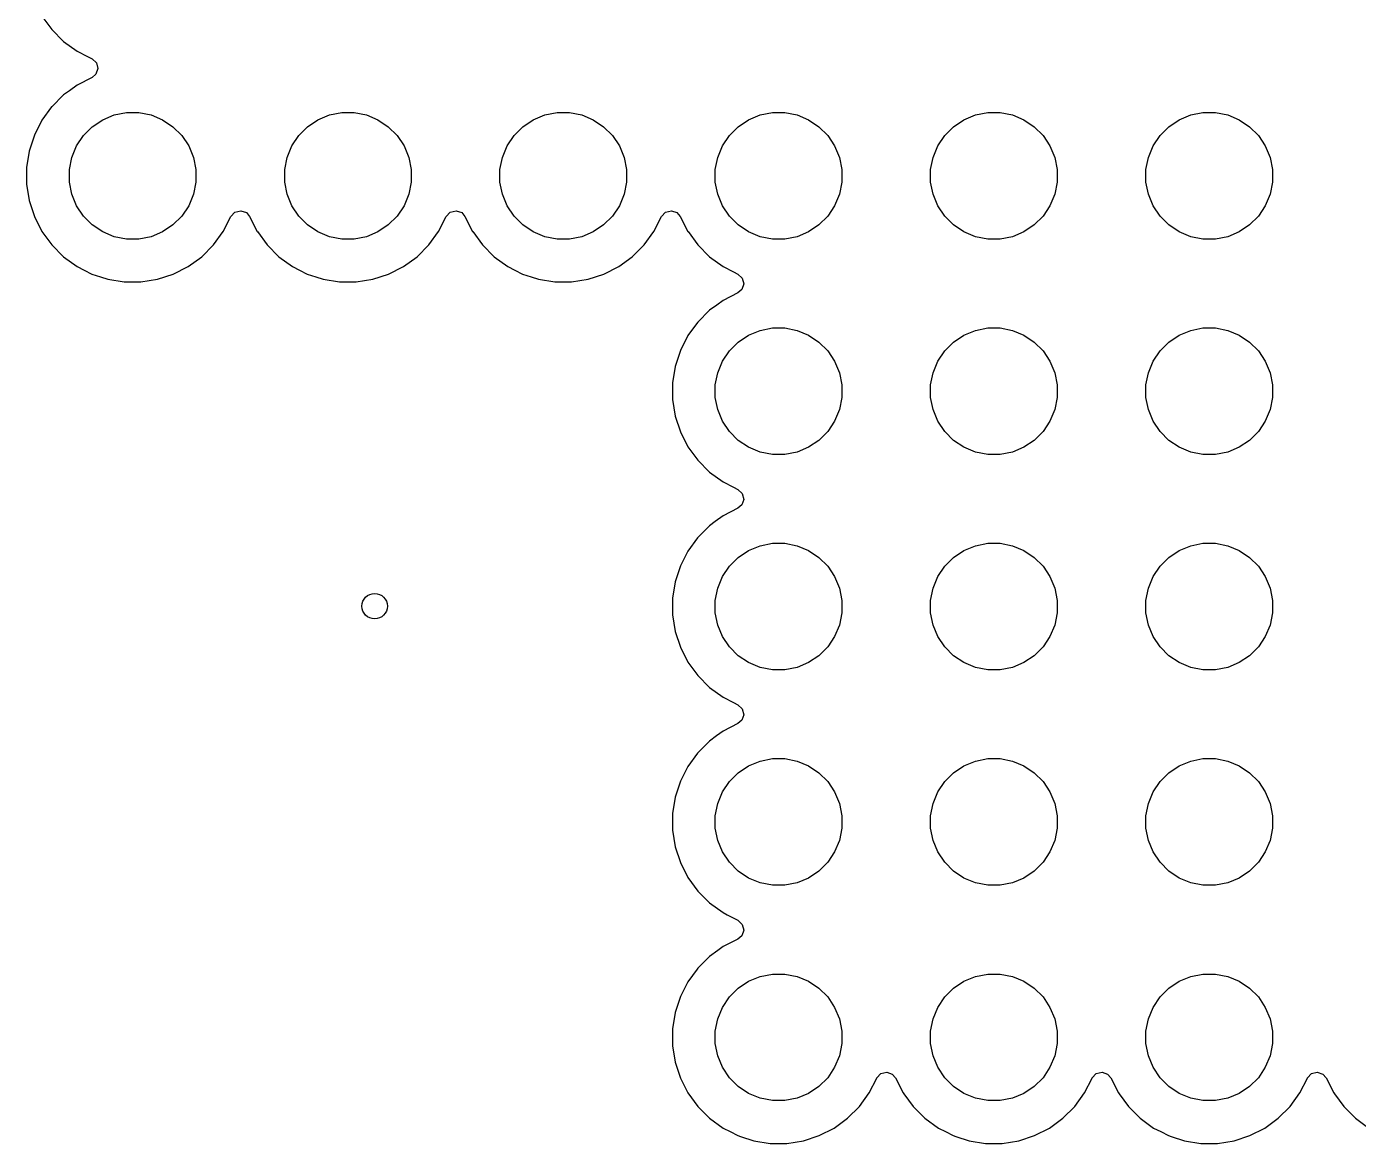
# Model space of a CAD drawing. Header units: millimetres. Extents: x 69 to 174, y -162 to -92.
# Drawn here: x 108.55 to 124.26, y -119.73 to -106.56 of the extents above; entities that cross this region are included whole.
import ezdxf

# ---------------------------------------------------------------- set-up
doc = ezdxf.new("R2010")
doc.units = ezdxf.units.MM
doc.layers.add('Back', color=153, linetype='CONTINUOUS', true_color=0x4d7fc4)

msp = doc.modelspace()

# ---------------------------------------------------------------- linework, layer by layer
at = {"layer": 'Back', "linetype": 'CONTINUOUS'}
for p, q in [((108.732476, -106.431314), (108.848172, -106.590555)), ((108.848172, -106.590555), (108.987354, -106.729737)), ((108.987354, -106.729737), (109.146595, -106.845433)), ((109.146595, -106.845433), (109.269992, -106.908306)), ((109.269992, -106.908306), (109.323213, -106.935424)), ((109.323213, -106.935424), (109.374009, -106.983398)), ((109.374009, -106.983398), (109.390804, -107.051219)), ((109.368267, -107.117354), (109.323213, -107.156394)), ((109.390804, -107.051219), (109.368267, -107.117354)), ((109.146594, -107.246385), (109.055741, -107.312394)), ((109.323213, -107.156394), (109.146594, -107.246385)), ((108.987351, -107.362083), (108.848174, -107.50126)), ((108.987352, -107.362083), (108.987351, -107.362083)), ((108.987354, -107.362081), (108.987352, -107.362083)), ((109.055741, -107.312394), (108.987354, -107.362081)), ((108.846653, -107.503354), (108.732476, -107.660503)), ((108.848172, -107.501263), (108.846653, -107.503354)), ((108.848174, -107.501261), (108.848172, -107.501263)), ((108.848174, -107.50126), (108.848174, -107.501261)), ((109.448452, -107.654468), (109.584286, -107.598204)), ((109.584286, -107.598204), (109.728487, -107.56952)), ((109.728487, -107.56952), (109.875513, -107.56952)), ((109.875513, -107.56952), (110.019714, -107.598204)), ((110.019714, -107.598204), (110.155548, -107.654468)), ((111.988452, -107.654468), (112.124286, -107.598204)), ((112.124286, -107.598204), (112.268487, -107.56952)), ((112.268487, -107.56952), (112.415513, -107.56952)), ((112.415513, -107.56952), (112.559714, -107.598204)), ((112.559714, -107.598204), (112.695548, -107.654468)), ((114.528452, -107.654468), (114.664286, -107.598204)), ((114.664286, -107.598204), (114.808487, -107.56952)), ((114.808487, -107.56952), (114.955513, -107.56952)), ((114.955513, -107.56952), (115.099714, -107.598204)), ((115.099714, -107.598204), (115.235548, -107.654468)), ((117.068452, -107.654468), (117.204286, -107.598204)), ((117.204286, -107.598204), (117.348487, -107.56952)), ((117.348487, -107.56952), (117.495513, -107.56952)), ((117.495513, -107.56952), (117.639714, -107.598204)), ((117.639714, -107.598204), (117.775548, -107.654468)), ((119.608452, -107.654468), (119.744286, -107.598204)), ((119.744286, -107.598204), (119.888487, -107.56952)), ((119.888487, -107.56952), (120.035513, -107.56952)), ((120.035513, -107.56952), (120.179714, -107.598204)), ((120.179714, -107.598204), (120.315548, -107.654468)), ((122.148452, -107.654468), (122.284286, -107.598204)), ((122.284286, -107.598204), (122.428487, -107.56952)), ((122.428487, -107.56952), (122.575513, -107.56952)), ((122.575513, -107.56952), (122.719714, -107.598204)), ((122.719714, -107.598204), (122.855548, -107.654468)), ((108.732476, -107.660503), (108.643117, -107.835879)), ((109.222242, -107.840114), (109.326205, -107.736151)), ((109.326205, -107.736151), (109.448452, -107.654468)), ((110.155548, -107.654468), (110.277795, -107.736151)), ((110.277795, -107.736151), (110.381758, -107.840114)), ((111.762242, -107.840114), (111.866205, -107.736151)), ((111.866205, -107.736151), (111.988452, -107.654468)), ((112.695548, -107.654468), (112.817795, -107.736151)), ((112.817795, -107.736151), (112.921758, -107.840114)), ((114.302242, -107.840114), (114.406205, -107.736151)), ((114.406205, -107.736151), (114.528452, -107.654468)), ((115.235548, -107.654468), (115.357795, -107.736151)), ((115.357795, -107.736151), (115.461758, -107.840114)), ((116.842242, -107.840114), (116.946205, -107.736151)), ((116.946205, -107.736151), (117.068452, -107.654468)), ((117.775548, -107.654468), (117.897795, -107.736151)), ((117.897795, -107.736151), (118.001758, -107.840114)), ((119.382242, -107.840114), (119.486205, -107.736151)), ((119.486205, -107.736151), (119.608452, -107.654468)), ((120.315548, -107.654468), (120.437795, -107.736151)), ((120.437795, -107.736151), (120.541758, -107.840114)), ((121.922242, -107.840114), (122.026205, -107.736151)), ((122.026205, -107.736151), (122.148452, -107.654468)), ((122.855548, -107.654468), (122.977795, -107.736151)), ((122.977795, -107.736151), (123.081758, -107.840114)), ((108.643117, -107.835879), (108.58229, -108.023082)), ((109.140559, -107.962361), (109.222242, -107.840114)), ((110.381758, -107.840114), (110.463441, -107.962361)), ((111.680559, -107.962361), (111.762242, -107.840114)), ((112.921758, -107.840114), (113.003441, -107.962361)), ((114.220559, -107.962361), (114.302242, -107.840114)), ((115.461758, -107.840114), (115.543441, -107.962361)), ((116.760559, -107.962361), (116.842242, -107.840114)), ((118.001758, -107.840114), (118.083441, -107.962361)), ((119.300559, -107.962361), (119.382242, -107.840114)), ((120.541758, -107.840114), (120.623441, -107.962361)), ((121.840559, -107.962361), (121.922242, -107.840114)), ((123.081758, -107.840114), (123.163441, -107.962361)), ((108.58229, -108.023082), (108.5515, -108.217486)), ((109.084295, -108.098195), (109.140559, -107.962361)), ((110.463441, -107.962361), (110.519705, -108.098195)), ((111.624295, -108.098195), (111.680559, -107.962361)), ((113.003441, -107.962361), (113.059705, -108.098195)), ((114.164295, -108.098195), (114.220559, -107.962361)), ((115.543441, -107.962361), (115.599705, -108.098195)), ((116.704295, -108.098195), (116.760559, -107.962361)), ((118.083441, -107.962361), (118.139705, -108.098195)), ((119.244295, -108.098195), (119.300559, -107.962361)), ((120.623441, -107.962361), (120.679705, -108.098195)), ((121.784295, -108.098195), (121.840559, -107.962361)), ((123.163441, -107.962361), (123.219705, -108.098195)), ((108.5515, -108.217486), (108.5515, -108.414331)), ((109.055611, -108.242396), (109.084295, -108.098195)), ((110.519705, -108.098195), (110.548389, -108.242396)), ((111.595611, -108.242396), (111.624295, -108.098195)), ((113.059705, -108.098195), (113.088389, -108.242396)), ((114.135611, -108.242396), (114.164295, -108.098195)), ((115.599705, -108.098195), (115.628389, -108.242396)), ((116.675611, -108.242396), (116.704295, -108.098195)), ((118.139705, -108.098195), (118.168389, -108.242396)), ((119.215611, -108.242396), (119.244295, -108.098195)), ((120.679705, -108.098195), (120.708389, -108.242396)), ((121.755611, -108.242396), (121.784295, -108.098195)), ((123.219705, -108.098195), (123.248389, -108.242396)), ((109.055611, -108.389422), (109.055611, -108.242396)), ((109.084295, -108.533623), (109.055611, -108.389422)), ((110.548389, -108.389422), (110.519705, -108.533623)), ((110.548389, -108.242396), (110.548389, -108.389422)), ((111.595611, -108.389422), (111.595611, -108.242396)), ((111.624295, -108.533623), (111.595611, -108.389422)), ((113.088389, -108.389422), (113.059705, -108.533623)), ((113.088389, -108.242396), (113.088389, -108.389422)), ((114.135611, -108.389422), (114.135611, -108.242396)), ((114.164295, -108.533623), (114.135611, -108.389422)), ((115.628389, -108.389422), (115.599705, -108.533623)), ((115.628389, -108.242396), (115.628389, -108.389422)), ((116.675611, -108.389422), (116.675611, -108.242396)), ((116.704295, -108.533623), (116.675611, -108.389422)), ((118.168389, -108.389422), (118.139705, -108.533623)), ((118.168389, -108.242396), (118.168389, -108.389422)), ((119.215611, -108.389422), (119.215611, -108.242396)), ((119.244295, -108.533623), (119.215611, -108.389422)), ((120.708389, -108.389422), (120.679705, -108.533623)), ((120.708389, -108.242396), (120.708389, -108.389422)), ((121.755611, -108.389422), (121.755611, -108.242396)), ((121.784295, -108.533623), (121.755611, -108.389422)), ((123.248389, -108.389422), (123.219705, -108.533623)), ((123.248389, -108.242396), (123.248389, -108.389422)), ((108.5515, -108.414331), (108.58229, -108.608735)), ((109.140559, -108.669457), (109.084295, -108.533623)), ((110.519705, -108.533623), (110.463441, -108.669457)), ((111.680559, -108.669457), (111.624295, -108.533623)), ((113.059705, -108.533623), (113.003441, -108.669457)), ((114.220559, -108.669457), (114.164295, -108.533623)), ((115.599705, -108.533623), (115.543441, -108.669457)), ((116.760559, -108.669457), (116.704295, -108.533623)), ((118.139705, -108.533623), (118.083441, -108.669457)), ((119.300559, -108.669457), (119.244295, -108.533623)), ((120.679705, -108.533623), (120.623441, -108.669457)), ((121.840559, -108.669457), (121.784295, -108.533623)), ((123.219705, -108.533623), (123.163441, -108.669457)), ((108.58229, -108.608735), (108.643117, -108.795938)), ((109.222242, -108.791704), (109.140559, -108.669457)), ((110.463441, -108.669457), (110.381758, -108.791704)), ((111.762242, -108.791704), (111.680559, -108.669457)), ((113.003441, -108.669457), (112.921758, -108.791704)), ((114.302242, -108.791704), (114.220559, -108.669457)), ((115.543441, -108.669457), (115.461758, -108.791704)), ((116.842242, -108.791704), (116.760559, -108.669457)), ((118.083441, -108.669457), (118.001758, -108.791704)), ((119.382242, -108.791704), (119.300559, -108.669457)), ((120.623441, -108.669457), (120.541758, -108.791704)), ((121.922242, -108.791704), (121.840559, -108.669457)), ((123.163441, -108.669457), (123.081758, -108.791704)), ((108.643117, -108.795938), (108.732475, -108.971312)), ((109.326205, -108.895667), (109.222242, -108.791704)), ((110.381758, -108.791704), (110.277795, -108.895667)), ((110.871524, -108.971314), (110.960884, -108.795934)), ((110.960884, -108.795934), (110.961515, -108.794696)), ((110.961515, -108.794696), (111.009489, -108.743899)), ((111.009489, -108.743899), (111.07731, -108.727104)), ((111.07731, -108.727104), (111.143445, -108.749641)), ((111.143445, -108.749641), (111.182485, -108.794696)), ((111.182485, -108.794696), (111.272474, -108.971312)), ((111.866205, -108.895667), (111.762242, -108.791704)), ((112.921758, -108.791704), (112.817795, -108.895667)), ((113.411524, -108.971314), (113.500884, -108.795934)), ((113.500884, -108.795934), (113.501515, -108.794696)), ((113.501515, -108.794696), (113.549489, -108.743899)), ((113.549489, -108.743899), (113.61731, -108.727104)), ((113.61731, -108.727104), (113.683445, -108.749641)), ((113.683445, -108.749641), (113.722485, -108.794696)), ((113.722485, -108.794696), (113.812474, -108.971312)), ((114.406205, -108.895667), (114.302242, -108.791704)), ((115.461758, -108.791704), (115.357795, -108.895667)), ((115.951524, -108.971314), (116.040884, -108.795934)), ((116.040884, -108.795934), (116.041515, -108.794696)), ((116.041515, -108.794696), (116.089489, -108.743899)), ((116.089489, -108.743899), (116.15731, -108.727104)), ((116.15731, -108.727104), (116.223445, -108.749641)), ((116.223445, -108.749641), (116.262485, -108.794696)), ((116.262485, -108.794696), (116.352474, -108.971312)), ((116.946205, -108.895667), (116.842242, -108.791704)), ((118.001758, -108.791704), (117.897795, -108.895667)), ((119.486205, -108.895667), (119.382242, -108.791704)), ((120.541758, -108.791704), (120.437795, -108.895667)), ((122.026205, -108.895667), (121.922242, -108.791704)), ((123.081758, -108.791704), (122.977795, -108.895667)), ((108.732475, -108.971312), (108.732476, -108.971314)), ((108.732476, -108.971314), (108.848172, -109.130555)), ((109.448452, -108.97735), (109.326205, -108.895667)), ((109.584286, -109.033614), (109.448452, -108.97735)), ((110.155548, -108.97735), (110.019714, -109.033614)), ((110.277795, -108.895667), (110.155548, -108.97735)), ((110.755828, -109.130555), (110.871524, -108.971314)), ((111.272474, -108.971312), (111.273995, -108.973405)), ((111.273995, -108.973405), (111.388172, -109.130555)), ((111.988452, -108.97735), (111.866205, -108.895667)), ((112.124286, -109.033614), (111.988452, -108.97735)), ((112.695548, -108.97735), (112.559714, -109.033614)), ((112.817795, -108.895667), (112.695548, -108.97735)), ((113.295828, -109.130555), (113.411524, -108.971314)), ((113.812474, -108.971312), (113.813995, -108.973405)), ((113.813995, -108.973405), (113.928172, -109.130555)), ((114.528452, -108.97735), (114.406205, -108.895667)), ((114.664286, -109.033614), (114.528452, -108.97735)), ((115.235548, -108.97735), (115.099714, -109.033614)), ((115.357795, -108.895667), (115.235548, -108.97735)), ((115.835828, -109.130555), (115.951524, -108.971314)), ((116.352474, -108.971312), (116.353995, -108.973405)), ((116.353995, -108.973405), (116.468172, -109.130555)), ((117.068452, -108.97735), (116.946205, -108.895667)), ((117.204286, -109.033614), (117.068452, -108.97735)), ((117.775548, -108.97735), (117.639714, -109.033614)), ((117.897795, -108.895667), (117.775548, -108.97735)), ((119.608452, -108.97735), (119.486205, -108.895667)), ((119.744286, -109.033614), (119.608452, -108.97735)), ((120.315548, -108.97735), (120.179714, -109.033614)), ((120.437795, -108.895667), (120.315548, -108.97735)), ((122.148452, -108.97735), (122.026205, -108.895667)), ((122.284286, -109.033614), (122.148452, -108.97735)), ((122.855548, -108.97735), (122.719714, -109.033614)), ((122.977795, -108.895667), (122.855548, -108.97735)), ((108.848172, -109.130555), (108.987354, -109.269737)), ((109.728487, -109.062298), (109.584286, -109.033614)), ((109.875513, -109.062298), (109.728487, -109.062298)), ((110.019714, -109.033614), (109.875513, -109.062298)), ((110.616646, -109.269737), (110.755828, -109.130555)), ((111.388172, -109.130555), (111.527354, -109.269737)), ((112.268487, -109.062298), (112.124286, -109.033614)), ((112.415513, -109.062298), (112.268487, -109.062298)), ((112.559714, -109.033614), (112.415513, -109.062298)), ((113.156646, -109.269737), (113.295828, -109.130555)), ((113.928172, -109.130555), (114.067354, -109.269737)), ((114.808487, -109.062298), (114.664286, -109.033614)), ((114.955513, -109.062298), (114.808487, -109.062298)), ((115.099714, -109.033614), (114.955513, -109.062298)), ((115.696646, -109.269737), (115.835828, -109.130555)), ((116.468172, -109.130555), (116.607354, -109.269737)), ((117.348487, -109.062298), (117.204286, -109.033614)), ((117.495513, -109.062298), (117.348487, -109.062298)), ((117.639714, -109.033614), (117.495513, -109.062298)), ((119.888487, -109.062298), (119.744286, -109.033614)), ((120.035513, -109.062298), (119.888487, -109.062298)), ((120.179714, -109.033614), (120.035513, -109.062298)), ((122.428487, -109.062298), (122.284286, -109.033614)), ((122.575513, -109.062298), (122.428487, -109.062298)), ((122.719714, -109.033614), (122.575513, -109.062298)), ((108.987354, -109.269737), (109.146595, -109.385433)), ((110.457405, -109.385433), (110.616646, -109.269737)), ((111.527354, -109.269737), (111.686595, -109.385433)), ((112.997405, -109.385433), (113.156646, -109.269737)), ((114.067354, -109.269737), (114.226595, -109.385433)), ((115.537405, -109.385433), (115.696646, -109.269737)), ((116.607354, -109.269737), (116.766595, -109.385433)), ((109.146595, -109.385433), (109.229455, -109.427652)), ((109.229455, -109.427652), (109.32197, -109.474791)), ((109.32197, -109.474791), (109.321972, -109.474791)), ((109.321972, -109.474791), (109.321975, -109.474793)), ((109.321975, -109.474793), (109.422317, -109.507396)), ((110.094826, -109.535618), (110.282025, -109.474793)), ((110.282025, -109.474793), (110.457405, -109.385433)), ((111.686595, -109.385433), (111.769455, -109.427652)), ((111.769455, -109.427652), (111.86197, -109.474791)), ((111.86197, -109.474791), (111.861972, -109.474791)), ((111.861972, -109.474791), (111.861975, -109.474793)), ((111.861975, -109.474793), (111.962317, -109.507396)), ((112.634826, -109.535618), (112.822025, -109.474793)), ((112.822025, -109.474793), (112.997405, -109.385433)), ((114.226595, -109.385433), (114.309455, -109.427652)), ((114.309455, -109.427652), (114.40197, -109.474791)), ((114.40197, -109.474791), (114.401972, -109.474791)), ((114.401972, -109.474791), (114.401975, -109.474793)), ((114.401975, -109.474793), (114.502317, -109.507396)), ((115.174826, -109.535618), (115.362025, -109.474793)), ((115.362025, -109.474793), (115.537405, -109.385433)), ((116.766595, -109.385433), (116.889992, -109.448306)), ((116.889992, -109.448306), (116.943213, -109.475424)), ((116.943213, -109.475424), (116.994009, -109.523398)), ((109.422317, -109.507396), (109.509173, -109.535618)), ((109.509173, -109.535618), (109.703578, -109.566409)), ((109.703578, -109.566409), (109.703583, -109.566409)), ((109.703583, -109.566409), (109.900422, -109.566409)), ((109.900422, -109.566409), (110.094826, -109.535618)), ((111.962317, -109.507396), (112.049173, -109.535618)), ((112.049173, -109.535618), (112.243578, -109.566409)), ((112.243578, -109.566409), (112.243583, -109.566409)), ((112.243583, -109.566409), (112.440422, -109.566409)), ((112.440422, -109.566409), (112.634826, -109.535618)), ((114.502317, -109.507396), (114.589173, -109.535618)), ((114.589173, -109.535618), (114.783578, -109.566409)), ((114.783578, -109.566409), (114.783583, -109.566409)), ((114.783583, -109.566409), (114.980422, -109.566409)), ((114.980422, -109.566409), (115.174826, -109.535618)), ((117.010804, -109.591219), (116.988267, -109.657354)), ((116.994009, -109.523398), (117.010804, -109.591219)), ((116.766594, -109.786385), (116.692934, -109.839903)), ((116.943213, -109.696394), (116.766594, -109.786385)), ((116.988267, -109.657354), (116.943213, -109.696394)), ((116.607351, -109.902083), (116.468174, -110.04126)), ((116.607352, -109.902083), (116.607351, -109.902083)), ((116.607354, -109.902081), (116.607352, -109.902083)), ((116.692934, -109.839903), (116.607354, -109.902081)), ((116.453874, -110.060943), (116.352476, -110.200503)), ((116.468172, -110.041263), (116.453874, -110.060943)), ((116.468174, -110.041261), (116.468172, -110.041263)), ((116.468174, -110.04126), (116.468174, -110.041261)), ((117.204286, -110.138204), (117.348487, -110.10952)), ((117.348487, -110.10952), (117.495513, -110.10952)), ((117.495513, -110.10952), (117.639714, -110.138204)), ((119.744286, -110.138204), (119.888487, -110.10952)), ((119.888487, -110.10952), (120.035513, -110.10952)), ((120.035513, -110.10952), (120.179714, -110.138204)), ((122.284286, -110.138204), (122.428487, -110.10952)), ((122.428487, -110.10952), (122.575513, -110.10952)), ((122.575513, -110.10952), (122.719714, -110.138204)), ((116.352476, -110.200503), (116.263117, -110.375879)), ((116.842242, -110.380114), (116.946205, -110.276151)), ((116.946205, -110.276151), (117.068452, -110.194468)), ((117.068452, -110.194468), (117.204286, -110.138204)), ((117.639714, -110.138204), (117.775548, -110.194468)), ((117.775548, -110.194468), (117.897795, -110.276151)), ((117.897795, -110.276151), (118.001758, -110.380114)), ((119.382242, -110.380114), (119.486205, -110.276151)), ((119.486205, -110.276151), (119.608452, -110.194468)), ((119.608452, -110.194468), (119.744286, -110.138204)), ((120.179714, -110.138204), (120.315548, -110.194468)), ((120.315548, -110.194468), (120.437795, -110.276151)), ((120.437795, -110.276151), (120.541758, -110.380114)), ((121.922242, -110.380114), (122.026205, -110.276151)), ((122.026205, -110.276151), (122.148452, -110.194468)), ((122.148452, -110.194468), (122.284286, -110.138204)), ((122.719714, -110.138204), (122.855548, -110.194468)), ((122.855548, -110.194468), (122.977795, -110.276151)), ((122.977795, -110.276151), (123.081758, -110.380114)), ((116.263117, -110.375879), (116.20229, -110.563082)), ((116.760559, -110.502361), (116.842242, -110.380114)), ((118.001758, -110.380114), (118.083441, -110.502361)), ((119.300559, -110.502361), (119.382242, -110.380114)), ((120.541758, -110.380114), (120.623441, -110.502361)), ((121.840559, -110.502361), (121.922242, -110.380114)), ((123.081758, -110.380114), (123.163441, -110.502361)), ((116.20229, -110.563082), (116.1715, -110.757486)), ((116.704295, -110.638195), (116.760559, -110.502361)), ((118.083441, -110.502361), (118.139705, -110.638195)), ((119.244295, -110.638195), (119.300559, -110.502361)), ((120.623441, -110.502361), (120.679705, -110.638195)), ((121.784295, -110.638195), (121.840559, -110.502361)), ((123.163441, -110.502361), (123.219705, -110.638195)), ((116.675611, -110.782396), (116.704295, -110.638195)), ((118.139705, -110.638195), (118.168389, -110.782396)), ((119.215611, -110.782396), (119.244295, -110.638195)), ((120.679705, -110.638195), (120.708389, -110.782396)), ((121.755611, -110.782396), (121.784295, -110.638195)), ((123.219705, -110.638195), (123.248389, -110.782396)), ((116.1715, -110.757486), (116.1715, -110.954331)), ((116.675611, -110.929422), (116.675611, -110.782396)), ((118.168389, -110.782396), (118.168389, -110.929422)), ((119.215611, -110.929422), (119.215611, -110.782396)), ((120.708389, -110.782396), (120.708389, -110.929422)), ((121.755611, -110.929422), (121.755611, -110.782396)), ((123.248389, -110.782396), (123.248389, -110.929422)), ((116.1715, -110.954331), (116.20229, -111.148735)), ((116.704295, -111.073623), (116.675611, -110.929422)), ((118.168389, -110.929422), (118.139705, -111.073623)), ((119.244295, -111.073623), (119.215611, -110.929422)), ((120.708389, -110.929422), (120.679705, -111.073623)), ((121.784295, -111.073623), (121.755611, -110.929422)), ((123.248389, -110.929422), (123.219705, -111.073623)), ((116.20229, -111.148735), (116.263117, -111.335938)), ((116.760559, -111.209457), (116.704295, -111.073623)), ((116.842242, -111.331704), (116.760559, -111.209457)), ((118.083441, -111.209457), (118.001758, -111.331704)), ((118.139705, -111.073623), (118.083441, -111.209457)), ((119.300559, -111.209457), (119.244295, -111.073623)), ((119.382242, -111.331704), (119.300559, -111.209457)), ((120.623441, -111.209457), (120.541758, -111.331704)), ((120.679705, -111.073623), (120.623441, -111.209457)), ((121.840559, -111.209457), (121.784295, -111.073623)), ((121.922242, -111.331704), (121.840559, -111.209457)), ((123.163441, -111.209457), (123.081758, -111.331704)), ((123.219705, -111.073623), (123.163441, -111.209457)), ((116.263117, -111.335938), (116.352475, -111.511312)), ((116.946205, -111.435667), (116.842242, -111.331704)), ((118.001758, -111.331704), (117.897795, -111.435667)), ((119.486205, -111.435667), (119.382242, -111.331704)), ((120.541758, -111.331704), (120.437795, -111.435667)), ((122.026205, -111.435667), (121.922242, -111.331704)), ((123.081758, -111.331704), (122.977795, -111.435667)), ((116.352475, -111.511312), (116.352476, -111.511314)), ((116.352476, -111.511314), (116.468172, -111.670555)), ((117.068452, -111.51735), (116.946205, -111.435667)), ((117.204286, -111.573614), (117.068452, -111.51735)), ((117.775548, -111.51735), (117.639714, -111.573614)), ((117.897795, -111.435667), (117.775548, -111.51735)), ((119.608452, -111.51735), (119.486205, -111.435667)), ((119.744286, -111.573614), (119.608452, -111.51735)), ((120.315548, -111.51735), (120.179714, -111.573614)), ((120.437795, -111.435667), (120.315548, -111.51735)), ((122.148452, -111.51735), (122.026205, -111.435667)), ((122.284286, -111.573614), (122.148452, -111.51735)), ((122.855548, -111.51735), (122.719714, -111.573614)), ((122.977795, -111.435667), (122.855548, -111.51735)), ((116.468172, -111.670555), (116.607354, -111.809737)), ((117.348487, -111.602298), (117.204286, -111.573614)), ((117.495513, -111.602298), (117.348487, -111.602298)), ((117.639714, -111.573614), (117.495513, -111.602298)), ((119.888487, -111.602298), (119.744286, -111.573614)), ((120.035513, -111.602298), (119.888487, -111.602298)), ((120.179714, -111.573614), (120.035513, -111.602298)), ((122.428487, -111.602298), (122.284286, -111.573614)), ((122.575513, -111.602298), (122.428487, -111.602298)), ((122.719714, -111.573614), (122.575513, -111.602298)), ((116.607354, -111.809737), (116.766595, -111.925433)), ((116.766595, -111.925433), (116.889992, -111.988306)), ((116.889992, -111.988306), (116.943213, -112.015424)), ((116.943213, -112.015424), (116.994009, -112.063398)), ((117.010804, -112.131219), (116.988267, -112.197354)), ((116.994009, -112.063398), (117.010804, -112.131219)), ((116.943213, -112.236394), (116.766594, -112.326385)), ((116.988267, -112.197354), (116.943213, -112.236394)), ((116.607351, -112.442083), (116.468174, -112.58126)), ((116.607352, -112.442083), (116.607351, -112.442083)), ((116.607354, -112.442081), (116.607352, -112.442083)), ((116.675741, -112.392394), (116.607354, -112.442081)), ((116.766594, -112.326385), (116.675741, -112.392394)), ((116.466653, -112.583354), (116.352476, -112.740503)), ((116.468172, -112.581263), (116.466653, -112.583354)), ((116.468174, -112.581261), (116.468172, -112.581263)), ((116.468174, -112.58126), (116.468174, -112.581261)), ((116.352476, -112.740503), (116.263117, -112.915879)), ((116.946205, -112.816151), (117.068452, -112.734468)), ((117.068452, -112.734468), (117.204286, -112.678204)), ((117.204286, -112.678204), (117.348487, -112.64952)), ((117.348487, -112.64952), (117.495513, -112.64952)), ((117.495513, -112.64952), (117.639714, -112.678204)), ((117.639714, -112.678204), (117.775548, -112.734468)), ((117.775548, -112.734468), (117.897795, -112.816151)), ((119.486205, -112.816151), (119.608452, -112.734468)), ((119.608452, -112.734468), (119.744286, -112.678204)), ((119.744286, -112.678204), (119.888487, -112.64952)), ((119.888487, -112.64952), (120.035513, -112.64952)), ((120.035513, -112.64952), (120.179714, -112.678204)), ((120.179714, -112.678204), (120.315548, -112.734468)), ((120.315548, -112.734468), (120.437795, -112.816151)), ((122.026205, -112.816151), (122.148452, -112.734468)), ((122.148452, -112.734468), (122.284286, -112.678204)), ((122.284286, -112.678204), (122.428487, -112.64952)), ((122.428487, -112.64952), (122.575513, -112.64952)), ((122.575513, -112.64952), (122.719714, -112.678204)), ((122.719714, -112.678204), (122.855548, -112.734468)), ((122.855548, -112.734468), (122.977795, -112.816151)), ((116.263117, -112.915879), (116.20229, -113.103082)), ((116.760559, -113.042361), (116.842242, -112.920114)), ((116.842242, -112.920114), (116.946205, -112.816151)), ((117.897795, -112.816151), (118.001758, -112.920114)), ((118.001758, -112.920114), (118.083441, -113.042361)), ((119.300559, -113.042361), (119.382242, -112.920114)), ((119.382242, -112.920114), (119.486205, -112.816151)), ((120.437795, -112.816151), (120.541758, -112.920114)), ((120.541758, -112.920114), (120.623441, -113.042361)), ((121.840559, -113.042361), (121.922242, -112.920114)), ((121.922242, -112.920114), (122.026205, -112.816151)), ((122.977795, -112.816151), (123.081758, -112.920114)), ((123.081758, -112.920114), (123.163441, -113.042361)), ((116.20229, -113.103082), (116.1715, -113.297486)), ((116.704295, -113.178195), (116.760559, -113.042361)), ((118.083441, -113.042361), (118.139705, -113.178195)), ((119.244295, -113.178195), (119.300559, -113.042361)), ((120.623441, -113.042361), (120.679705, -113.178195)), ((121.784295, -113.178195), (121.840559, -113.042361)), ((123.163441, -113.042361), (123.219705, -113.178195)), ((116.675611, -113.322396), (116.704295, -113.178195)), ((118.139705, -113.178195), (118.168389, -113.322396)), ((119.215611, -113.322396), (119.244295, -113.178195)), ((120.679705, -113.178195), (120.708389, -113.322396)), ((121.755611, -113.322396), (121.784295, -113.178195)), ((123.219705, -113.178195), (123.248389, -113.322396)), ((116.1715, -113.297486), (116.1715, -113.494331)), ((116.675611, -113.469422), (116.675611, -113.322396)), ((118.168389, -113.322396), (118.168389, -113.469422)), ((119.215611, -113.469422), (119.215611, -113.322396)), ((120.708389, -113.322396), (120.708389, -113.469422)), ((121.755611, -113.469422), (121.755611, -113.322396)), ((123.248389, -113.322396), (123.248389, -113.469422)), ((116.1715, -113.494331), (116.20229, -113.688735)), ((116.704295, -113.613623), (116.675611, -113.469422)), ((118.168389, -113.469422), (118.139705, -113.613623)), ((119.244295, -113.613623), (119.215611, -113.469422)), ((120.708389, -113.469422), (120.679705, -113.613623)), ((121.784295, -113.613623), (121.755611, -113.469422)), ((123.248389, -113.469422), (123.219705, -113.613623)), ((116.20229, -113.688735), (116.263117, -113.875938)), ((116.760559, -113.749457), (116.704295, -113.613623)), ((118.139705, -113.613623), (118.083441, -113.749457)), ((119.300559, -113.749457), (119.244295, -113.613623)), ((120.679705, -113.613623), (120.623441, -113.749457)), ((121.840559, -113.749457), (121.784295, -113.613623)), ((123.219705, -113.613623), (123.163441, -113.749457)), ((116.263117, -113.875938), (116.352475, -114.051312)), ((116.842242, -113.871704), (116.760559, -113.749457)), ((116.946205, -113.975667), (116.842242, -113.871704)), ((118.001758, -113.871704), (117.897795, -113.975667)), ((118.083441, -113.749457), (118.001758, -113.871704)), ((119.382242, -113.871704), (119.300559, -113.749457)), ((119.486205, -113.975667), (119.382242, -113.871704)), ((120.541758, -113.871704), (120.437795, -113.975667)), ((120.623441, -113.749457), (120.541758, -113.871704)), ((121.922242, -113.871704), (121.840559, -113.749457)), ((122.026205, -113.975667), (121.922242, -113.871704)), ((123.081758, -113.871704), (122.977795, -113.975667)), ((123.163441, -113.749457), (123.081758, -113.871704)), ((116.352475, -114.051312), (116.352476, -114.051314)), ((116.352476, -114.051314), (116.468172, -114.210555)), ((117.068452, -114.05735), (116.946205, -113.975667)), ((117.897795, -113.975667), (117.775548, -114.05735)), ((119.608452, -114.05735), (119.486205, -113.975667)), ((120.437795, -113.975667), (120.315548, -114.05735)), ((122.148452, -114.05735), (122.026205, -113.975667)), ((122.977795, -113.975667), (122.855548, -114.05735)), ((116.468172, -114.210555), (116.607354, -114.349737)), ((117.204286, -114.113614), (117.068452, -114.05735)), ((117.348487, -114.142298), (117.204286, -114.113614)), ((117.495513, -114.142298), (117.348487, -114.142298)), ((117.639714, -114.113614), (117.495513, -114.142298)), ((117.775548, -114.05735), (117.639714, -114.113614)), ((119.744286, -114.113614), (119.608452, -114.05735)), ((119.888487, -114.142298), (119.744286, -114.113614)), ((120.035513, -114.142298), (119.888487, -114.142298)), ((120.179714, -114.113614), (120.035513, -114.142298)), ((120.315548, -114.05735), (120.179714, -114.113614)), ((122.284286, -114.113614), (122.148452, -114.05735)), ((122.428487, -114.142298), (122.284286, -114.113614)), ((122.575513, -114.142298), (122.428487, -114.142298)), ((122.719714, -114.113614), (122.575513, -114.142298)), ((122.855548, -114.05735), (122.719714, -114.113614)), ((116.607354, -114.349737), (116.766595, -114.465433)), ((116.766595, -114.465433), (116.889992, -114.528306)), ((116.889992, -114.528306), (116.943213, -114.555424)), ((116.943213, -114.555424), (116.994009, -114.603398)), ((117.010804, -114.671219), (116.988267, -114.737354)), ((116.994009, -114.603398), (117.010804, -114.671219)), ((116.943213, -114.776394), (116.766594, -114.866385)), ((116.988267, -114.737354), (116.943213, -114.776394)), ((116.607351, -114.982083), (116.468174, -115.12126)), ((116.607352, -114.982083), (116.607351, -114.982083)), ((116.607354, -114.982081), (116.607352, -114.982083)), ((116.690469, -114.921694), (116.607354, -114.982081)), ((116.766594, -114.866385), (116.690469, -114.921694)), ((116.466653, -115.123354), (116.352476, -115.280503)), ((116.468172, -115.121263), (116.466653, -115.123354)), ((116.468174, -115.121261), (116.468172, -115.121263)), ((116.468174, -115.12126), (116.468174, -115.121261)), ((116.352476, -115.280503), (116.263117, -115.455879)), ((116.946205, -115.356151), (117.068452, -115.274468)), ((117.068452, -115.274468), (117.204286, -115.218204)), ((117.204286, -115.218204), (117.348487, -115.18952)), ((117.348487, -115.18952), (117.495513, -115.18952)), ((117.495513, -115.18952), (117.639714, -115.218204)), ((117.639714, -115.218204), (117.775548, -115.274468)), ((117.775548, -115.274468), (117.897795, -115.356151)), ((119.486205, -115.356151), (119.608452, -115.274468)), ((119.608452, -115.274468), (119.744286, -115.218204)), ((119.744286, -115.218204), (119.888487, -115.18952)), ((119.888487, -115.18952), (120.035513, -115.18952)), ((120.035513, -115.18952), (120.179714, -115.218204)), ((120.179714, -115.218204), (120.315548, -115.274468)), ((120.315548, -115.274468), (120.437795, -115.356151)), ((122.026205, -115.356151), (122.148452, -115.274468)), ((122.148452, -115.274468), (122.284286, -115.218204)), ((122.284286, -115.218204), (122.428487, -115.18952)), ((122.428487, -115.18952), (122.575513, -115.18952)), ((122.575513, -115.18952), (122.719714, -115.218204)), ((122.719714, -115.218204), (122.855548, -115.274468)), ((122.855548, -115.274468), (122.977795, -115.356151)), ((116.263117, -115.455879), (116.20229, -115.643082)), ((116.760559, -115.582361), (116.842242, -115.460114)), ((116.842242, -115.460114), (116.946205, -115.356151)), ((117.897795, -115.356151), (118.001758, -115.460114)), ((118.001758, -115.460114), (118.083441, -115.582361)), ((119.300559, -115.582361), (119.382242, -115.460114)), ((119.382242, -115.460114), (119.486205, -115.356151)), ((120.437795, -115.356151), (120.541758, -115.460114)), ((120.541758, -115.460114), (120.623441, -115.582361)), ((121.840559, -115.582361), (121.922242, -115.460114)), ((121.922242, -115.460114), (122.026205, -115.356151)), ((122.977795, -115.356151), (123.081758, -115.460114)), ((123.081758, -115.460114), (123.163441, -115.582361)), ((116.704295, -115.718195), (116.760559, -115.582361)), ((118.083441, -115.582361), (118.139705, -115.718195)), ((119.244295, -115.718195), (119.300559, -115.582361)), ((120.623441, -115.582361), (120.679705, -115.718195)), ((121.784295, -115.718195), (121.840559, -115.582361)), ((123.163441, -115.582361), (123.219705, -115.718195)), ((116.20229, -115.643082), (116.1715, -115.837486)), ((116.675611, -115.862396), (116.704295, -115.718195)), ((118.139705, -115.718195), (118.168389, -115.862396)), ((119.215611, -115.862396), (119.244295, -115.718195)), ((120.679705, -115.718195), (120.708389, -115.862396)), ((121.755611, -115.862396), (121.784295, -115.718195)), ((123.219705, -115.718195), (123.248389, -115.862396)), ((116.1715, -115.837486), (116.1715, -116.034331)), ((116.675611, -116.009422), (116.675611, -115.862396)), ((118.168389, -115.862396), (118.168389, -116.009422)), ((119.215611, -116.009422), (119.215611, -115.862396)), ((120.708389, -115.862396), (120.708389, -116.009422)), ((121.755611, -116.009422), (121.755611, -115.862396)), ((123.248389, -115.862396), (123.248389, -116.009422)), ((116.1715, -116.034331), (116.20229, -116.228735)), ((116.704295, -116.153623), (116.675611, -116.009422)), ((118.168389, -116.009422), (118.139705, -116.153623)), ((119.244295, -116.153623), (119.215611, -116.009422)), ((120.708389, -116.009422), (120.679705, -116.153623)), ((121.784295, -116.153623), (121.755611, -116.009422)), ((123.248389, -116.009422), (123.219705, -116.153623)), ((116.20229, -116.228735), (116.263117, -116.415938)), ((116.760559, -116.289457), (116.704295, -116.153623)), ((118.139705, -116.153623), (118.083441, -116.289457)), ((119.300559, -116.289457), (119.244295, -116.153623)), ((120.679705, -116.153623), (120.623441, -116.289457)), ((121.840559, -116.289457), (121.784295, -116.153623)), ((123.219705, -116.153623), (123.163441, -116.289457)), ((116.842242, -116.411704), (116.760559, -116.289457)), ((118.083441, -116.289457), (118.001758, -116.411704)), ((119.382242, -116.411704), (119.300559, -116.289457)), ((120.623441, -116.289457), (120.541758, -116.411704)), ((121.922242, -116.411704), (121.840559, -116.289457)), ((123.163441, -116.289457), (123.081758, -116.411704)), ((116.263117, -116.415938), (116.352475, -116.591312)), ((116.946205, -116.515667), (116.842242, -116.411704)), ((117.068452, -116.59735), (116.946205, -116.515667)), ((117.897795, -116.515667), (117.775548, -116.59735)), ((118.001758, -116.411704), (117.897795, -116.515667)), ((119.486205, -116.515667), (119.382242, -116.411704)), ((119.608452, -116.59735), (119.486205, -116.515667)), ((120.437795, -116.515667), (120.315548, -116.59735)), ((120.541758, -116.411704), (120.437795, -116.515667)), ((122.026205, -116.515667), (121.922242, -116.411704)), ((122.148452, -116.59735), (122.026205, -116.515667)), ((122.977795, -116.515667), (122.855548, -116.59735)), ((123.081758, -116.411704), (122.977795, -116.515667)), ((116.352475, -116.591312), (116.352476, -116.591314)), ((116.352476, -116.591314), (116.468172, -116.750555)), ((117.204286, -116.653614), (117.068452, -116.59735)), ((117.348487, -116.682298), (117.204286, -116.653614)), ((117.495513, -116.682298), (117.348487, -116.682298)), ((117.639714, -116.653614), (117.495513, -116.682298)), ((117.775548, -116.59735), (117.639714, -116.653614)), ((119.744286, -116.653614), (119.608452, -116.59735)), ((119.888487, -116.682298), (119.744286, -116.653614)), ((120.035513, -116.682298), (119.888487, -116.682298)), ((120.179714, -116.653614), (120.035513, -116.682298)), ((120.315548, -116.59735), (120.179714, -116.653614)), ((122.284286, -116.653614), (122.148452, -116.59735)), ((122.428487, -116.682298), (122.284286, -116.653614)), ((122.575513, -116.682298), (122.428487, -116.682298)), ((122.719714, -116.653614), (122.575513, -116.682298)), ((122.855548, -116.59735), (122.719714, -116.653614)), ((116.468172, -116.750555), (116.607354, -116.889737)), ((116.607354, -116.889737), (116.766595, -117.005433)), ((116.766595, -117.005433), (116.817221, -117.031228)), ((116.817221, -117.031228), (116.943213, -117.095424)), ((116.943213, -117.095424), (116.994009, -117.143398)), ((116.994009, -117.143398), (117.010804, -117.211219)), ((116.943213, -117.316394), (116.766594, -117.406385)), ((116.988267, -117.277354), (116.943213, -117.316394)), ((117.010804, -117.211219), (116.988267, -117.277354)), ((116.70566, -117.450657), (116.607354, -117.522081)), ((116.766594, -117.406385), (116.70566, -117.450657)), ((116.468172, -117.661263), (116.460909, -117.67126)), ((116.468174, -117.661261), (116.468172, -117.661263)), ((116.607351, -117.522083), (116.468174, -117.66126)), ((116.468174, -117.66126), (116.468174, -117.661261)), ((116.607352, -117.522083), (116.607351, -117.522083)), ((116.607354, -117.522081), (116.607352, -117.522083)), ((116.352476, -117.820503), (116.263117, -117.995879)), ((116.460909, -117.67126), (116.352476, -117.820503)), ((116.946205, -117.896151), (117.068452, -117.814468)), ((117.068452, -117.814468), (117.204286, -117.758204)), ((117.204286, -117.758204), (117.348487, -117.72952)), ((117.348487, -117.72952), (117.495513, -117.72952)), ((117.495513, -117.72952), (117.639714, -117.758204)), ((117.639714, -117.758204), (117.775548, -117.814468)), ((117.775548, -117.814468), (117.897795, -117.896151)), ((119.486205, -117.896151), (119.608452, -117.814468)), ((119.608452, -117.814468), (119.744286, -117.758204)), ((119.744286, -117.758204), (119.888487, -117.72952)), ((119.888487, -117.72952), (120.035513, -117.72952)), ((120.035513, -117.72952), (120.179714, -117.758204)), ((120.179714, -117.758204), (120.315548, -117.814468)), ((120.315548, -117.814468), (120.437795, -117.896151)), ((122.026205, -117.896151), (122.148452, -117.814468)), ((122.148452, -117.814468), (122.284286, -117.758204)), ((122.284286, -117.758204), (122.428487, -117.72952)), ((122.428487, -117.72952), (122.575513, -117.72952)), ((122.575513, -117.72952), (122.719714, -117.758204)), ((122.719714, -117.758204), (122.855548, -117.814468)), ((122.855548, -117.814468), (122.977795, -117.896151)), ((116.842242, -118.000114), (116.946205, -117.896151)), ((117.897795, -117.896151), (118.001758, -118.000114)), ((119.382242, -118.000114), (119.486205, -117.896151)), ((120.437795, -117.896151), (120.541758, -118.000114)), ((121.922242, -118.000114), (122.026205, -117.896151)), ((122.977795, -117.896151), (123.081758, -118.000114)), ((116.263117, -117.995879), (116.20229, -118.183082)), ((116.704295, -118.258195), (116.760559, -118.122361)), ((116.760559, -118.122361), (116.842242, -118.000114)), ((118.001758, -118.000114), (118.083441, -118.122361)), ((118.083441, -118.122361), (118.139705, -118.258195)), ((119.244295, -118.258195), (119.300559, -118.122361)), ((119.300559, -118.122361), (119.382242, -118.000114)), ((120.541758, -118.000114), (120.623441, -118.122361)), ((120.623441, -118.122361), (120.679705, -118.258195)), ((121.784295, -118.258195), (121.840559, -118.122361)), ((121.840559, -118.122361), (121.922242, -118.000114)), ((123.081758, -118.000114), (123.163441, -118.122361)), ((123.163441, -118.122361), (123.219705, -118.258195)), ((116.20229, -118.183082), (116.1715, -118.377486)), ((116.675611, -118.402396), (116.704295, -118.258195)), ((118.139705, -118.258195), (118.168389, -118.402396)), ((119.215611, -118.402396), (119.244295, -118.258195)), ((120.679705, -118.258195), (120.708389, -118.402396)), ((121.755611, -118.402396), (121.784295, -118.258195)), ((123.219705, -118.258195), (123.248389, -118.402396)), ((116.1715, -118.377486), (116.1715, -118.574331)), ((116.675611, -118.549422), (116.675611, -118.402396)), ((118.168389, -118.402396), (118.168389, -118.549422)), ((119.215611, -118.549422), (119.215611, -118.402396)), ((120.708389, -118.402396), (120.708389, -118.549422)), ((121.755611, -118.549422), (121.755611, -118.402396)), ((123.248389, -118.402396), (123.248389, -118.549422)), ((116.1715, -118.574331), (116.20229, -118.768735)), ((116.704295, -118.693623), (116.675611, -118.549422)), ((118.168389, -118.549422), (118.139705, -118.693623)), ((119.244295, -118.693623), (119.215611, -118.549422)), ((120.708389, -118.549422), (120.679705, -118.693623)), ((121.784295, -118.693623), (121.755611, -118.549422)), ((123.248389, -118.549422), (123.219705, -118.693623)), ((116.760559, -118.829457), (116.704295, -118.693623)), ((118.139705, -118.693623), (118.083441, -118.829457)), ((119.300559, -118.829457), (119.244295, -118.693623)), ((120.679705, -118.693623), (120.623441, -118.829457)), ((121.840559, -118.829457), (121.784295, -118.693623)), ((123.219705, -118.693623), (123.163441, -118.829457)), ((116.20229, -118.768735), (116.263117, -118.955938)), ((116.842242, -118.951704), (116.760559, -118.829457)), ((118.083441, -118.829457), (118.001758, -118.951704)), ((118.581515, -118.954696), (118.629489, -118.903899)), ((118.629489, -118.903899), (118.69731, -118.887104)), ((118.69731, -118.887104), (118.763445, -118.909641)), ((118.763445, -118.909641), (118.802485, -118.954696)), ((119.382242, -118.951704), (119.300559, -118.829457)), ((120.623441, -118.829457), (120.541758, -118.951704)), ((121.121515, -118.954696), (121.169489, -118.903899)), ((121.169489, -118.903899), (121.23731, -118.887104)), ((121.23731, -118.887104), (121.303445, -118.909641)), ((121.303445, -118.909641), (121.342485, -118.954696)), ((121.922242, -118.951704), (121.840559, -118.829457)), ((123.163441, -118.829457), (123.081758, -118.951704)), ((123.661515, -118.954696), (123.709489, -118.903899)), ((123.709489, -118.903899), (123.77731, -118.887104)), ((123.77731, -118.887104), (123.843445, -118.909641)), ((123.843445, -118.909641), (123.882485, -118.954696)), ((116.263117, -118.955938), (116.352475, -119.131312)), ((116.946205, -119.055667), (116.842242, -118.951704)), ((117.068452, -119.13735), (116.946205, -119.055667)), ((117.897795, -119.055667), (117.775548, -119.13735)), ((118.001758, -118.951704), (117.897795, -119.055667)), ((118.491524, -119.131314), (118.580884, -118.955934)), ((118.580884, -118.955934), (118.581515, -118.954696)), ((118.802485, -118.954696), (118.892474, -119.131312)), ((119.486205, -119.055667), (119.382242, -118.951704)), ((119.608452, -119.13735), (119.486205, -119.055667)), ((120.437795, -119.055667), (120.315548, -119.13735)), ((120.541758, -118.951704), (120.437795, -119.055667)), ((121.031524, -119.131314), (121.120884, -118.955934)), ((121.120884, -118.955934), (121.121515, -118.954696)), ((121.342485, -118.954696), (121.432474, -119.131312)), ((122.026205, -119.055667), (121.922242, -118.951704)), ((122.148452, -119.13735), (122.026205, -119.055667)), ((122.977795, -119.055667), (122.855548, -119.13735)), ((123.081758, -118.951704), (122.977795, -119.055667)), ((123.571524, -119.131314), (123.660884, -118.955934)), ((123.660884, -118.955934), (123.661515, -118.954696)), ((123.882485, -118.954696), (123.972474, -119.131312)), ((116.352475, -119.131312), (116.352476, -119.131314)), ((116.352476, -119.131314), (116.468172, -119.290555)), ((117.204286, -119.193614), (117.068452, -119.13735)), ((117.348487, -119.222298), (117.204286, -119.193614)), ((117.495513, -119.222298), (117.348487, -119.222298)), ((117.639714, -119.193614), (117.495513, -119.222298)), ((117.775548, -119.13735), (117.639714, -119.193614)), ((118.375828, -119.290555), (118.491524, -119.131314)), ((118.892474, -119.131312), (118.899741, -119.141314)), ((118.899741, -119.141314), (119.008172, -119.290555)), ((119.744286, -119.193614), (119.608452, -119.13735)), ((119.888487, -119.222298), (119.744286, -119.193614)), ((120.035513, -119.222298), (119.888487, -119.222298)), ((120.179714, -119.193614), (120.035513, -119.222298)), ((120.315548, -119.13735), (120.179714, -119.193614)), ((120.915828, -119.290555), (121.031524, -119.131314)), ((121.432474, -119.131312), (121.439741, -119.141314)), ((121.439741, -119.141314), (121.548172, -119.290555)), ((122.284286, -119.193614), (122.148452, -119.13735)), ((122.428487, -119.222298), (122.284286, -119.193614)), ((122.575513, -119.222298), (122.428487, -119.222298)), ((122.719714, -119.193614), (122.575513, -119.222298)), ((122.855548, -119.13735), (122.719714, -119.193614)), ((123.455828, -119.290555), (123.571524, -119.131314)), ((123.972474, -119.131312), (123.979741, -119.141314)), ((123.979741, -119.141314), (124.088172, -119.290555)), ((116.468172, -119.290555), (116.607354, -119.429737)), ((118.236646, -119.429737), (118.375828, -119.290555)), ((119.008172, -119.290555), (119.147354, -119.429737)), ((120.776646, -119.429737), (120.915828, -119.290555)), ((121.548172, -119.290555), (121.687354, -119.429737)), ((123.316646, -119.429737), (123.455828, -119.290555)), ((124.088172, -119.290555), (124.227354, -119.429737)), ((116.607354, -119.429737), (116.766595, -119.545433)), ((116.766595, -119.545433), (116.849455, -119.587652)), ((117.902025, -119.634793), (118.077405, -119.545433)), ((118.077405, -119.545433), (118.236646, -119.429737)), ((119.147354, -119.429737), (119.306595, -119.545433)), ((119.306595, -119.545433), (119.389455, -119.587652)), ((120.442025, -119.634793), (120.617405, -119.545433)), ((120.617405, -119.545433), (120.776646, -119.429737)), ((121.687354, -119.429737), (121.846595, -119.545433)), ((121.846595, -119.545433), (121.929455, -119.587652)), ((122.982025, -119.634793), (123.157405, -119.545433)), ((123.157405, -119.545433), (123.316646, -119.429737)), ((124.227354, -119.429737), (124.386595, -119.545433)), ((116.849455, -119.587652), (116.94197, -119.634791)), ((116.94197, -119.634791), (116.941972, -119.634791)), ((116.941972, -119.634791), (116.941975, -119.634793)), ((116.941975, -119.634793), (116.972752, -119.644793)), ((116.972752, -119.644793), (117.129173, -119.695618)), ((117.129173, -119.695618), (117.323578, -119.726409)), ((117.520422, -119.726409), (117.714826, -119.695618)), ((117.714826, -119.695618), (117.902025, -119.634793)), ((119.389455, -119.587652), (119.48197, -119.634791)), ((119.48197, -119.634791), (119.481972, -119.634791)), ((119.481972, -119.634791), (119.481975, -119.634793)), ((119.481975, -119.634793), (119.512752, -119.644793)), ((119.512752, -119.644793), (119.669173, -119.695618)), ((119.669173, -119.695618), (119.863578, -119.726409)), ((120.060422, -119.726409), (120.254826, -119.695618)), ((120.254826, -119.695618), (120.442025, -119.634793)), ((121.929455, -119.587652), (122.02197, -119.634791)), ((122.02197, -119.634791), (122.021972, -119.634791)), ((122.021972, -119.634791), (122.021975, -119.634793)), ((122.021975, -119.634793), (122.052752, -119.644793)), ((122.052752, -119.644793), (122.209173, -119.695618)), ((122.209173, -119.695618), (122.403578, -119.726409)), ((122.600422, -119.726409), (122.794826, -119.695618)), ((122.794826, -119.695618), (122.982025, -119.634793)), ((117.323578, -119.726409), (117.323583, -119.726409)), ((117.323583, -119.726409), (117.520422, -119.726409)), ((119.863578, -119.726409), (119.863583, -119.726409)), ((119.863583, -119.726409), (120.060422, -119.726409)), ((122.403578, -119.726409), (122.403583, -119.726409)), ((122.403583, -119.726409), (122.600422, -119.726409))]:
    msp.add_line(p, q, dxfattribs=at)
at = {"layer": 'Back'}
msp.add_circle((112.6568, -113.3912), 0.15, dxfattribs=at)

doc.saveas('drawing.dxf')
